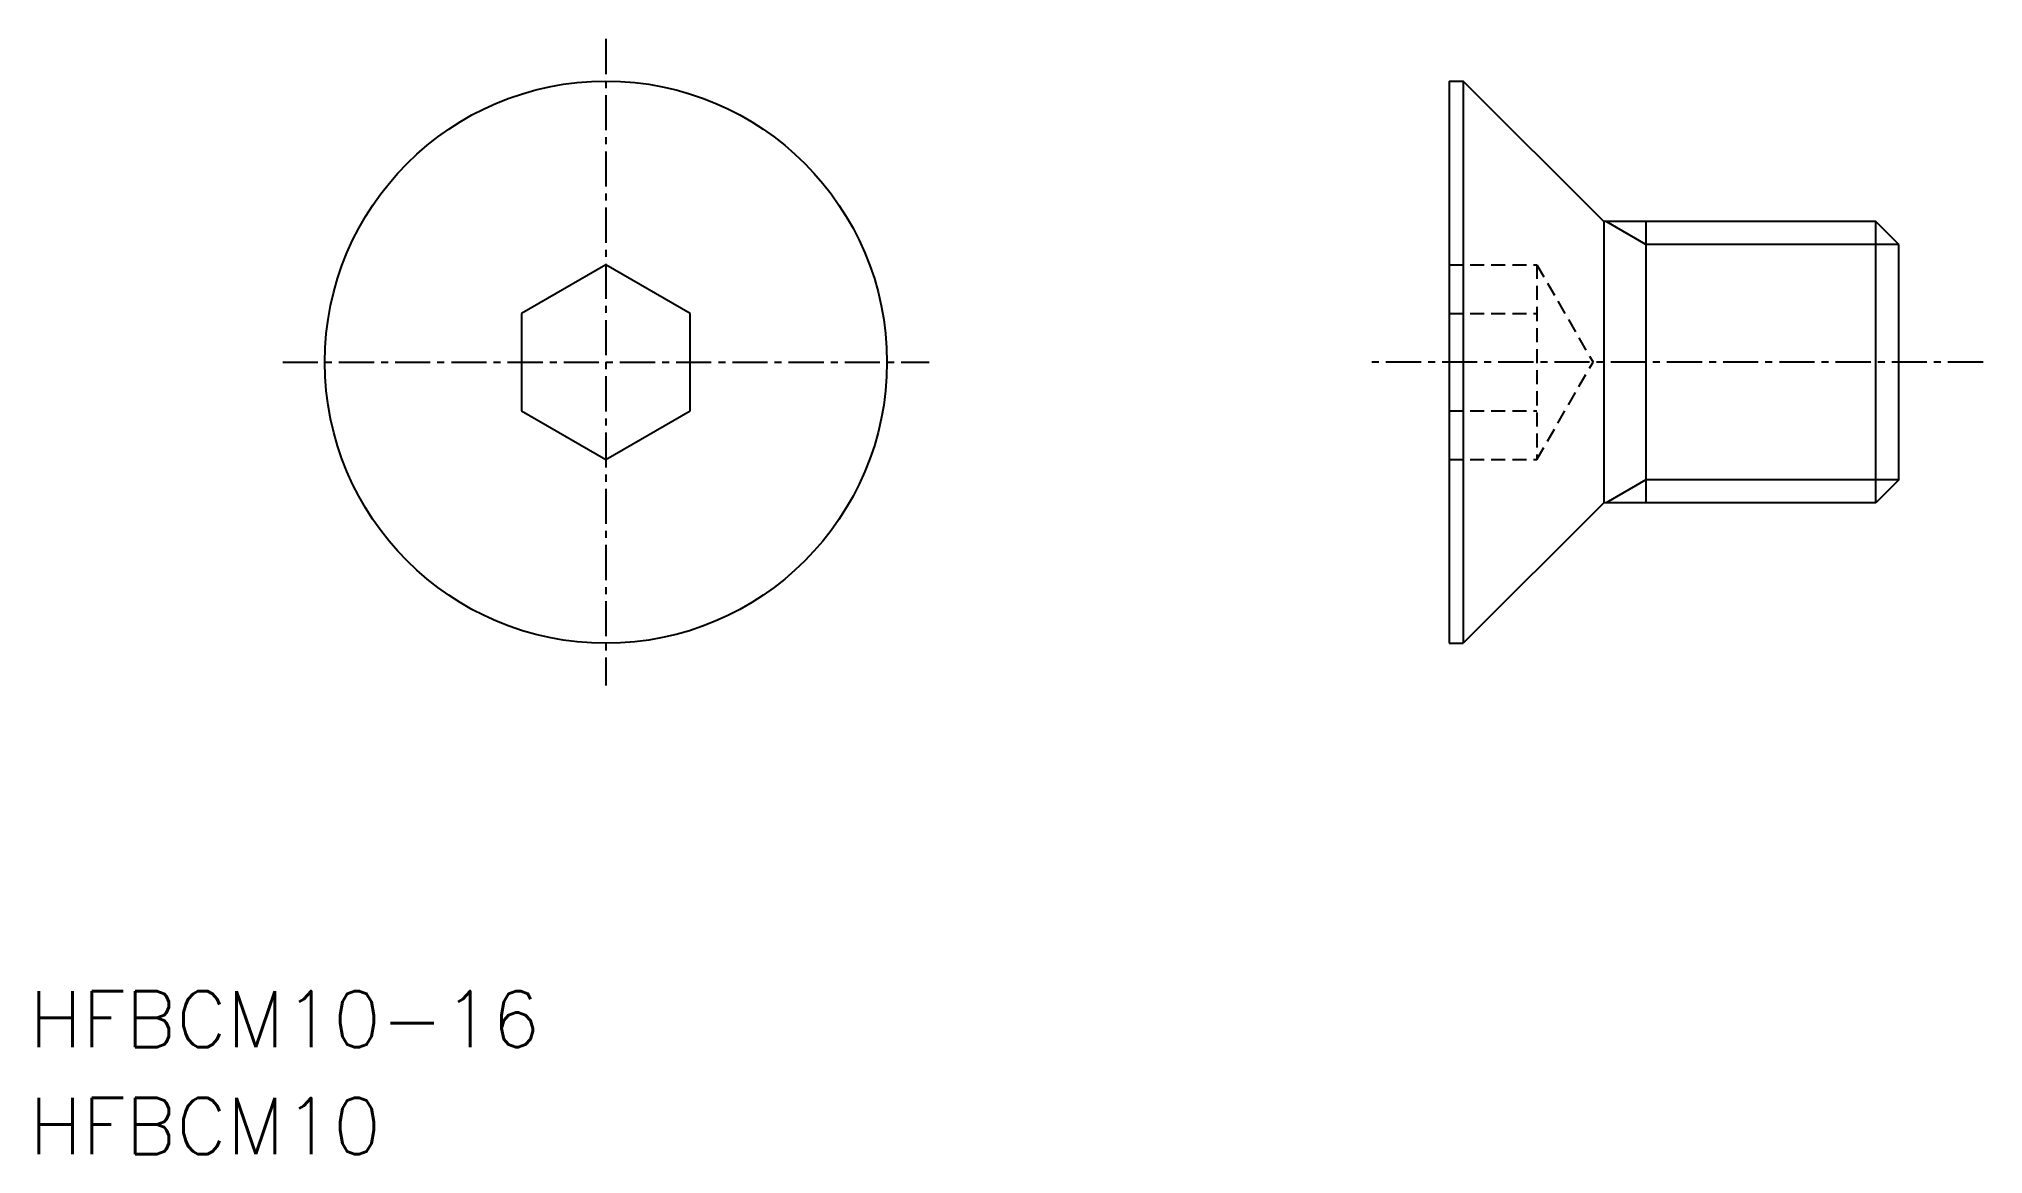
# Model space of a CAD drawing. Extents: x -20.2 to 49, y -28.2 to 11.5.
import ezdxf

# ---------------------------------------------------------------- set-up
doc = ezdxf.new("R2010")
doc.units = 0
doc.linetypes.add('CENTER', pattern=[2, 1.25, -0.25, 0.25, -0.25])
doc.linetypes.add('DASHED', pattern=[0.75, 0.5, -0.25])
doc.layers.get('0').update_dxf_attribs({"linetype": 'CONTINUOUS'})
doc.layers.add('CENTER', color=1, linetype='CENTER')
doc.styles.get("Standard").update_dxf_attribs({"font": 'txt.shx', "bigfont": 'bigfont.shx'})

msp = doc.modelspace()

# ---------------------------------------------------------------- linework, layer by layer
at = {"color": 7, "linetype": 'CONTINUOUS'}
for p, q in [((30, 10), (30, -10)), ((30, 10), (30.5, 10)), ((30.5, 10), (30.5, -10)), ((35.5, 5), (30.5, 10)), ((35.5, 5), (35.5, -5)), ((45.188, 5), (35.5, 5)), ((37, 5), (37, -5)), ((45.187, -5), (45.187, 5)), ((46, 4.188), (45.188, 5)), ((46, -4.188), (46, 4.188)), ((0, 3.464), (-3, 1.732)), ((3, 1.732), (0, 3.464)), ((1.5, 2.598), (1.5, 2.598)), ((2.25, 2.165), (2.25, 2.165)), ((-3, 1.732), (-3, -1.732)), ((3, -1.732), (3, 1.732)), ((-3, -1.732), (0, -3.464)), ((0, -3.464), (3, -1.732)), ((46, -4.188), (45.188, -5)), ((35.5, -5), (30.5, -10)), ((45.188, -5), (35.5, -5)), ((30, -10), (30.5, -10))]:
    msp.add_line(p, q, dxfattribs=at)
at = {"color": 3, "linetype": 'CONTINUOUS'}
for p, q in [((37, 4.188), (35.594, 5)), ((46, 4.188), (37, 4.188)), ((37, -4.188), (35.594, -5)), ((46, -4.188), (37, -4.188))]:
    msp.add_line(p, q, dxfattribs=at)
at = {"color": 3, "linetype": 'DASHED'}
for p, q in [((30, 3.464), (33.12, 3.464)), ((33.12, 3.464), (33.12, -3.464)), ((33.12, 3.464), (35.12, 0)), ((30, 1.732), (33.12, 1.732)), ((33.12, -3.464), (35.12, 0)), ((30, -1.732), (33.12, -1.732)), ((30, -3.464), (33.12, -3.464))]:
    msp.add_line(p, q, dxfattribs=at)
at = {"color": 7, "linetype": 'CONTINUOUS'}
msp.add_circle((0, 0), 10, dxfattribs=at)
at = {"layer": 'CENTER', "color": 1, "linetype": 'CENTER'}
for p, q in [((0, 11.5), (0, -11.5)), ((-11.5, 0), (11.5, 0)), ((49, 0), (27, 0))]:
    msp.add_line(p, q, dxfattribs=at)

# ---------------------------------------------------------------- texts
at = {"color": 7, "linetype": 'CONTINUOUS'}
for s, p in [('HFBCM10-16', (-20.518, -24.37)), ('HFBCM10', (-20.518, -28.169))]:
    msp.add_text(s, height=2, dxfattribs=at).set_placement(p)

doc.saveas('drawing.dxf')
